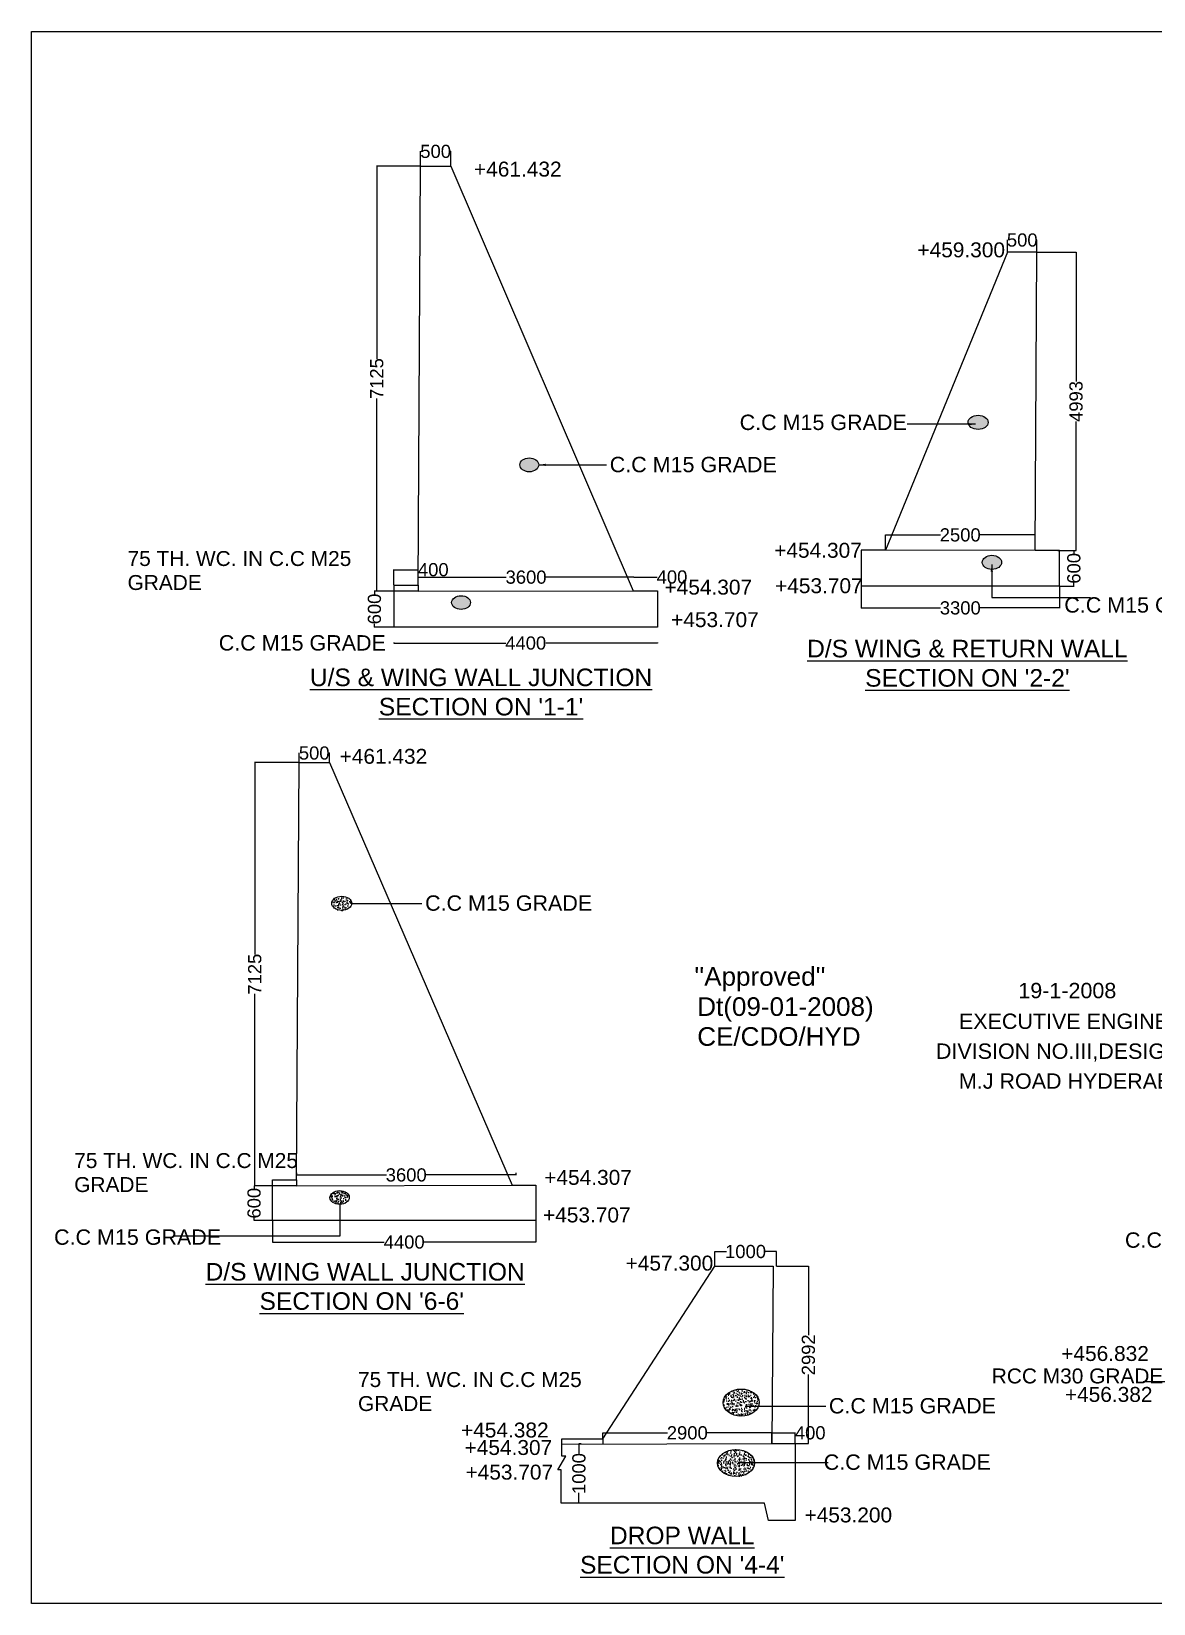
# Model space of a CAD drawing. Header units: metres. Extents: x 288 to 2807, y 188 to 1978.
# Drawn here: x 288 to 1565, y 188 to 1978 of the extents above; entities that cross this region are included whole.
import ezdxf

# ---------------------------------------------------------------- set-up
doc = ezdxf.new("R2010")
doc.units = ezdxf.units.M
doc.header["$MEASUREMENT"] = 0
doc.linetypes.add('HIDDEN2', pattern=[0.1875, 0.125, -0.0625])
doc.layers.add('DRAWING', color=7, linetype='Continuous')
doc.layers.get('0').off()
doc.styles.get("Standard").update_dxf_attribs({"font": 'ARIAL_1.TTF'})
doc.dimstyles.new('dig', dxfattribs={"dimtxt": 15, "dimasz": 0.18, "dimexe": 0.18, "dimexo": 0.0625, "dimgap": 0.09, "dimtad": 0, "dimdec": 4, "dimzin": 0, "dimdsep": 46, "dimtxsty": 'Standard', "dimblk": 'ARCHTICK', "dimcen": 0.09, "dimadec": 0, "dimazin": 0, "dimtfac": 1, "dimtdec": 4, "dimtofl": 0, "dimtmove": 0, "dimatfit": 3, "dimldrblk": 'ARCHTICK', "dimfxl": 0, "dimtolj": 1, "dimtzin": 0, "dimarcsym": 0})
doc.dimstyles.get("Standard").update_dxf_attribs({"dimtxt": 1, "dimasz": 1, "dimexe": 0.18, "dimexo": 0.0625, "dimgap": 0.09, "dimtad": 0, "dimtih": 1, "dimtoh": 1, "dimdec": 0, "dimzin": 0, "dimdsep": 46, "dimtxsty": 'Standard', "dimblk": 'OBLIQUE', "dimcen": 0, "dimse1": 1, "dimse2": 1, "dimadec": 0, "dimazin": 0, "dimtfac": 1, "dimtdec": 0, "dimtofl": 0, "dimtmove": 0, "dimatfit": 3, "dimfxl": 0, "dimtolj": 1, "dimtzin": 0, "dimarcsym": 0})
pattern_1 = [(50, (0, 0), (7.172602, -0.627521), [0.75, -8.25]), (355, (0, 0), (-1.387513, 7.521921), [0.6, -6.6]), (100.4514, (0.598, -0.052), (5.785094, 6.894395), [0.637402, -7.01142]), (46.1842, (0, 2), (10.67241, -1.65519), [1.125, -12.375]), (96.6356, (0.889, 1.862), (9.346627, 9.74118), [0.956103, -10.51713]), (351.1842, (0, 2), (9.34662, 9.741186), [0.9, -9.9]), (21, (1, 1.5), (5.96907, -4.026189), [0.75, -8.25]), (326, (1, 1.5), (2.433153, 7.2515), [0.6, -6.6]), (71.4514, (1.4974, 1.1645), (8.402226, 3.225305), [0.637402, -7.01142]), (37.5, (0, 0), (0.1215986, 3.3289385), [0, -6.52, 0, -6.7, 0, -6.625]), (7.5, (0, 0), (2.6306954, 3.944117), [0, -3.82, 0, -6.37, 0, -2.525]), (327.5, (-2.23, 0), (5.3382244, -0.2255487), [0, -2.5, 0, -7.8, 0, -10.35]), (317.5, (-3.23, 0), (5.831862, 1.00105), [0, -3.25, 0, -5.18, 0, -7.35])]

# ---------------------------------------------------------------- blocks, each defined once
blk = doc.blocks.new('_Oblique')
at = {"color": 0, "linetype": 'ByBlock', "lineweight": -2}
blk.add_line((-0.5, -0.5), (0.5, 0.5), dxfattribs=at)
blk = doc.blocks.new('_ArchTick')
at = {"color": 0, "linetype": 'ByBlock', "const_width": 0.15}
blk.add_lwpolyline([(-0.5, -0.5), (0.5, 0.5)], dxfattribs=at)
blk = doc.blocks.new('*D62')
at = {"layer": 'Defpoints', "color": 0}
for p in [(765.5, 1841.5), (731.1, 1824.6), (765.5, 1824.6)]:
    blk.add_point(p, dxfattribs=at)
at = {"layer": 'DRAWING', "color": 0, "lineweight": -2}
for p, q in [((731.1, 1824.7), (731.1, 1841.7)), ((731.1, 1841.5), (731.7, 1841.5)), ((765.5, 1841.5), (765, 1841.5)), ((765.5, 1824.7), (765.5, 1841.7))]:
    blk.add_line(p, q, dxfattribs=at)
at = {"layer": 'DRAWING', "color": 0, "lineweight": -2, "xscale": 0.18, "yscale": 0.18, "zscale": 0.18, "rotation": 180}
blk.add_blockref('_ArchTick', (731.1, 1841.5), dxfattribs=at)
at = {"layer": 'DRAWING', "color": 0, "lineweight": -2, "xscale": 0.18, "yscale": 0.18, "zscale": 0.18}
blk.add_blockref('_ArchTick', (765.5, 1841.5), dxfattribs=at)
at = {"layer": 'DRAWING', "color": 0, "insert": (748.3, 1841.5), "char_height": 15, "attachment_point": 5}
blk.add_mtext('\\A1;500', dxfattribs=at)
blk = doc.blocks.new('*D63')
at = {"layer": 'Defpoints', "color": 0}
for p in [(731.1, 1824.6), (681.3, 1341.1), (700.9, 1341.1)]:
    blk.add_point(p, dxfattribs=at)
at = {"layer": 'DRAWING', "color": 0, "lineweight": -2}
for p, q in [((731, 1824.6), (681.1, 1824.6)), ((681.3, 1824.6), (681.3, 1605.3)), ((681.3, 1341.1), (681.3, 1560.4)), ((700.9, 1341.1), (681.1, 1341.1))]:
    blk.add_line(p, q, dxfattribs=at)
at = {"layer": 'DRAWING', "color": 0, "lineweight": -2, "xscale": 0.18, "yscale": 0.18, "zscale": 0.18}
for p, rotation in [((681.3, 1824.6), 90), ((681.3, 1341.1), 270)]:
    blk.add_blockref('_ArchTick', p, dxfattribs=dict(at, rotation=rotation))
at = {"layer": 'DRAWING', "color": 0, "insert": (681.3, 1582.9), "char_height": 15, "attachment_point": 5, "rotation": 90}
blk.add_mtext('\\A1;7125', dxfattribs=at)
blk = doc.blocks.new('*D64')
at = {"layer": 'Defpoints', "color": 0}
for p in [(728.5, 1365.3), (700.9, 1347.9), (728.5, 1347.9)]:
    blk.add_point(p, dxfattribs=at)
at = {"layer": 'DRAWING', "color": 0, "lineweight": -2}
for p, q in [((700.9, 1348), (700.9, 1365.5)), ((700.9, 1365.3), (728.5, 1365.3)), ((728.5, 1348), (728.5, 1365.5)), ((728.5, 1365.3), (728.6, 1365.3))]:
    blk.add_line(p, q, dxfattribs=at)
at = {"layer": 'DRAWING', "color": 0, "lineweight": -2, "xscale": 0.18, "yscale": 0.18, "zscale": 0.18, "rotation": 180}
blk.add_blockref('_ArchTick', (700.9, 1365.3), dxfattribs=at)
at = {"layer": 'DRAWING', "color": 0, "lineweight": -2, "xscale": 0.18, "yscale": 0.18, "zscale": 0.18}
blk.add_blockref('_ArchTick', (728.5, 1365.3), dxfattribs=at)
at = {"layer": 'DRAWING', "color": 0, "insert": (745.6, 1365.3), "char_height": 15, "attachment_point": 5}
blk.add_mtext('\\A1;400', dxfattribs=at)
blk = doc.blocks.new('*D65')
at = {"layer": 'Defpoints', "color": 0}
for p in [(728.5, 1356.7), (973.9, 1356.8), (973.9, 1356.7)]:
    blk.add_point(p, dxfattribs=at)
at = {"layer": 'DRAWING', "color": 0, "lineweight": -2}
for p, q in [((728.5, 1356.8), (728.5, 1357)), ((728.5, 1356.8), (828.7, 1356.8)), ((973.9, 1356.8), (873.6, 1356.8)), ((973.9, 1356.8), (973.9, 1357))]:
    blk.add_line(p, q, dxfattribs=at)
at = {"layer": 'DRAWING', "color": 0, "lineweight": -2, "xscale": 0.18, "yscale": 0.18, "zscale": 0.18, "rotation": 180}
blk.add_blockref('_ArchTick', (728.5, 1356.8), dxfattribs=at)
at = {"layer": 'DRAWING', "color": 0, "lineweight": -2, "xscale": 0.18, "yscale": 0.18, "zscale": 0.18}
blk.add_blockref('_ArchTick', (973.9, 1356.8), dxfattribs=at)
at = {"layer": 'DRAWING', "color": 0, "insert": (851.2, 1356.8), "char_height": 15, "attachment_point": 5}
blk.add_mtext('\\A1;3600', dxfattribs=at)
blk = doc.blocks.new('*D66')
at = {"layer": 'Defpoints', "color": 0}
for p in [(973.9, 1356.9), (1000.2, 1357), (1000.2, 1356.9)]:
    blk.add_point(p, dxfattribs=at)
at = {"layer": 'DRAWING', "color": 0, "lineweight": -2}
for p, q in [((973.9, 1357), (973.9, 1357.2)), ((973.9, 1357), (1000.2, 1357)), ((1000.2, 1357), (1000.2, 1357.2)), ((1000.2, 1357), (1000.3, 1357))]:
    blk.add_line(p, q, dxfattribs=at)
at = {"layer": 'DRAWING', "color": 0, "lineweight": -2, "xscale": 0.18, "yscale": 0.18, "zscale": 0.18, "rotation": 180}
blk.add_blockref('_ArchTick', (973.9, 1357), dxfattribs=at)
at = {"layer": 'DRAWING', "color": 0, "lineweight": -2, "xscale": 0.18, "yscale": 0.18, "zscale": 0.18}
blk.add_blockref('_ArchTick', (1000.2, 1357), dxfattribs=at)
at = {"layer": 'DRAWING', "color": 0, "insert": (1017.3, 1357), "char_height": 15, "attachment_point": 5}
blk.add_mtext('\\A1;400', dxfattribs=at)
blk = doc.blocks.new('*D67')
at = {"layer": 'Defpoints', "color": 0}
for p in [(700.9, 1282.7), (1000.7, 1282.7), (1000.7, 1281.8)]:
    blk.add_point(p, dxfattribs=at)
at = {"layer": 'DRAWING', "color": 0, "lineweight": -2}
for p, q in [((700.9, 1282.6), (700.9, 1281.7)), ((700.9, 1281.8), (828, 1281.8)), ((1000.7, 1281.8), (873.6, 1281.8)), ((1000.7, 1282.6), (1000.7, 1281.7))]:
    blk.add_line(p, q, dxfattribs=at)
at = {"layer": 'DRAWING', "color": 0, "lineweight": -2, "xscale": 0.18, "yscale": 0.18, "zscale": 0.18, "rotation": 180}
blk.add_blockref('_ArchTick', (700.9, 1281.8), dxfattribs=at)
at = {"layer": 'DRAWING', "color": 0, "lineweight": -2, "xscale": 0.18, "yscale": 0.18, "zscale": 0.18}
blk.add_blockref('_ArchTick', (1000.7, 1281.8), dxfattribs=at)
at = {"layer": 'DRAWING', "color": 0, "insert": (850.8, 1281.8), "char_height": 15, "attachment_point": 5}
blk.add_mtext('\\A1;4400', dxfattribs=at)
blk = doc.blocks.new('*D68')
at = {"layer": 'Defpoints', "color": 0}
for p in [(678.7, 1341.1), (700.9, 1341.1), (700.9, 1300.1)]:
    blk.add_point(p, dxfattribs=at)
at = {"layer": 'DRAWING', "color": 0, "lineweight": -2}
for p, q in [((700.8, 1341.1), (678.5, 1341.1)), ((678.7, 1341.1), (678.7, 1337.3)), ((700.9, 1300.1), (678.5, 1300.1)), ((678.7, 1300.1), (678.7, 1303.9))]:
    blk.add_line(p, q, dxfattribs=at)
at = {"layer": 'DRAWING', "color": 0, "lineweight": -2, "xscale": 0.18, "yscale": 0.18, "zscale": 0.18}
for p, rotation in [((678.7, 1341.1), 90), ((678.7, 1300.1), 270)]:
    blk.add_blockref('_ArchTick', p, dxfattribs=dict(at, rotation=rotation))
at = {"layer": 'DRAWING', "color": 0, "insert": (678.7, 1320.6), "char_height": 15, "attachment_point": 5, "rotation": 90}
blk.add_mtext('\\A1;600', dxfattribs=at)
blk = doc.blocks.new('*D69')
at = {"layer": 'Defpoints', "color": 0}
for p in [(1430.5, 1404.9), (1260.2, 1387.7), (1430.5, 1387.1)]:
    blk.add_point(p, dxfattribs=at)
at = {"layer": 'DRAWING', "color": 0, "lineweight": -2}
for p, q in [((1260.2, 1387.8), (1260.2, 1405)), ((1260.2, 1404.9), (1322.7, 1404.9)), ((1430.5, 1404.9), (1367.9, 1404.9)), ((1430.5, 1387.1), (1430.5, 1405))]:
    blk.add_line(p, q, dxfattribs=at)
at = {"layer": 'DRAWING', "color": 0, "lineweight": -2, "xscale": 0.18, "yscale": 0.18, "zscale": 0.18, "rotation": 180}
blk.add_blockref('_ArchTick', (1260.2, 1404.9), dxfattribs=at)
at = {"layer": 'DRAWING', "color": 0, "lineweight": -2, "xscale": 0.18, "yscale": 0.18, "zscale": 0.18}
blk.add_blockref('_ArchTick', (1430.5, 1404.9), dxfattribs=at)
at = {"layer": 'DRAWING', "color": 0, "insert": (1345.3, 1404.9), "char_height": 15, "attachment_point": 5}
blk.add_mtext('\\A1;2500', dxfattribs=at)
blk = doc.blocks.new('*D70')
at = {"layer": 'Defpoints', "color": 0}
for p in [(1458.2, 1387.1), (1458.2, 1346.8), (1474.7, 1346.8)]:
    blk.add_point(p, dxfattribs=at)
at = {"layer": 'DRAWING', "color": 0, "lineweight": -2}
for p, q in [((1458.3, 1387.1), (1474.9, 1387.1)), ((1474.7, 1387.1), (1474.7, 1383.6)), ((1458.3, 1346.8), (1474.9, 1346.8)), ((1474.7, 1346.8), (1474.7, 1350.3))]:
    blk.add_line(p, q, dxfattribs=at)
at = {"layer": 'DRAWING', "color": 0, "lineweight": -2, "xscale": 0.18, "yscale": 0.18, "zscale": 0.18}
for p, rotation in [((1474.7, 1387.1), 90), ((1474.7, 1346.8), 270)]:
    blk.add_blockref('_ArchTick', p, dxfattribs=dict(at, rotation=rotation))
at = {"layer": 'DRAWING', "color": 0, "insert": (1474.7, 1366.9), "char_height": 15, "attachment_point": 5, "rotation": 90}
blk.add_mtext('\\A1;600', dxfattribs=at)
blk = doc.blocks.new('*D71')
at = {"layer": 'Defpoints', "color": 0}
for p in [(1232.6, 1346.8), (1458.3, 1346.8), (1458.3, 1321.8)]:
    blk.add_point(p, dxfattribs=at)
at = {"layer": 'DRAWING', "color": 0, "lineweight": -2}
for p, q in [((1232.6, 1346.7), (1232.6, 1321.6)), ((1458.3, 1346.7), (1458.3, 1321.6)), ((1232.6, 1321.8), (1323, 1321.8)), ((1458.3, 1321.8), (1367.9, 1321.8))]:
    blk.add_line(p, q, dxfattribs=at)
at = {"layer": 'DRAWING', "color": 0, "lineweight": -2, "xscale": 0.18, "yscale": 0.18, "zscale": 0.18, "rotation": 180}
blk.add_blockref('_ArchTick', (1232.6, 1321.8), dxfattribs=at)
at = {"layer": 'DRAWING', "color": 0, "lineweight": -2, "xscale": 0.18, "yscale": 0.18, "zscale": 0.18}
blk.add_blockref('_ArchTick', (1458.3, 1321.8), dxfattribs=at)
at = {"layer": 'DRAWING', "color": 0, "insert": (1345.4, 1321.8), "char_height": 15, "attachment_point": 5}
blk.add_mtext('\\A1;3300', dxfattribs=at)
blk = doc.blocks.new('*D72')
at = {"layer": 'Defpoints', "color": 0}
for p in [(1432.6, 1726.7), (1477.2, 1726.7), (1456.3, 1387.1)]:
    blk.add_point(p, dxfattribs=at)
at = {"layer": 'DRAWING', "color": 0, "lineweight": -2}
for p, q in [((1432.7, 1726.7), (1477.4, 1726.7)), ((1477.2, 1726.7), (1477.2, 1579.7)), ((1477.2, 1387.1), (1477.2, 1534.1)), ((1456.4, 1387.1), (1477.4, 1387.1))]:
    blk.add_line(p, q, dxfattribs=at)
at = {"layer": 'DRAWING', "color": 0, "lineweight": -2, "xscale": 0.18, "yscale": 0.18, "zscale": 0.18}
for p, rotation in [((1477.2, 1726.7), 90), ((1477.2, 1387.1), 270)]:
    blk.add_blockref('_ArchTick', p, dxfattribs=dict(at, rotation=rotation))
at = {"layer": 'DRAWING', "color": 0, "insert": (1477.2, 1556.9), "char_height": 15, "attachment_point": 5, "rotation": 90}
blk.add_mtext('\\A1;4993', dxfattribs=at)
blk = doc.blocks.new('*D73')
at = {"layer": 'Defpoints', "color": 0}
for p in [(1432.6, 1740.6), (1399.2, 1726.7), (1432.6, 1726.5)]:
    blk.add_point(p, dxfattribs=at)
at = {"layer": 'DRAWING', "color": 0, "lineweight": -2}
for p, q in [((1399.2, 1740.6), (1399.1, 1740.6)), ((1399.2, 1726.8), (1399.2, 1740.8)), ((1432.6, 1726.6), (1432.6, 1740.8)), ((1432.6, 1740.6), (1432.8, 1740.6))]:
    blk.add_line(p, q, dxfattribs=at)
at = {"layer": 'DRAWING', "color": 0, "lineweight": -2, "xscale": 0.18, "yscale": 0.18, "zscale": 0.18}
blk.add_blockref('_ArchTick', (1399.2, 1740.6), dxfattribs=at)
at = {"layer": 'DRAWING', "color": 0, "lineweight": -2, "xscale": 0.18, "yscale": 0.18, "zscale": 0.18, "rotation": 180}
blk.add_blockref('_ArchTick', (1432.6, 1740.6), dxfattribs=at)
at = {"layer": 'DRAWING', "color": 0, "insert": (1415.9, 1740.6), "char_height": 15, "attachment_point": 5}
blk.add_mtext('\\A1;500', dxfattribs=at)
blk = doc.blocks.new('*D79')
at = {"layer": 'Defpoints', "color": 0}
for p in [(592.8, 1145.8), (627.4, 1156.6), (627.4, 1145.8)]:
    blk.add_point(p, dxfattribs=at)
at = {"layer": 'DRAWING', "color": 0, "lineweight": -2}
for p, q in [((592.8, 1145.8), (592.8, 1156.8)), ((592.8, 1156.6), (593.4, 1156.6)), ((627.4, 1156.6), (626.7, 1156.6)), ((627.4, 1145.8), (627.4, 1156.8))]:
    blk.add_line(p, q, dxfattribs=at)
at = {"layer": 'DRAWING', "color": 0, "lineweight": -2, "xscale": 0.18, "yscale": 0.18, "zscale": 0.18, "rotation": 180}
blk.add_blockref('_ArchTick', (592.8, 1156.6), dxfattribs=at)
at = {"layer": 'DRAWING', "color": 0, "lineweight": -2, "xscale": 0.18, "yscale": 0.18, "zscale": 0.18}
blk.add_blockref('_ArchTick', (627.4, 1156.6), dxfattribs=at)
at = {"layer": 'DRAWING', "color": 0, "insert": (610.1, 1156.6), "char_height": 15, "attachment_point": 5}
blk.add_mtext('\\A1;500', dxfattribs=at)
blk = doc.blocks.new('*D80')
at = {"layer": 'Defpoints', "color": 0}
for p in [(592.8, 1145.8), (542.5, 663.9), (590, 663.9)]:
    blk.add_point(p, dxfattribs=at)
at = {"layer": 'DRAWING', "color": 0, "lineweight": -2}
for p, q in [((592.7, 1145.8), (542.3, 1145.8)), ((542.5, 1145.8), (542.5, 927.4)), ((542.5, 663.9), (542.5, 882.4)), ((589.9, 663.9), (542.3, 663.9))]:
    blk.add_line(p, q, dxfattribs=at)
at = {"layer": 'DRAWING', "color": 0, "lineweight": -2, "xscale": 0.18, "yscale": 0.18, "zscale": 0.18}
for p, rotation in [((542.5, 1145.8), 90), ((542.5, 663.9), 270)]:
    blk.add_blockref('_ArchTick', p, dxfattribs=dict(at, rotation=rotation))
at = {"layer": 'DRAWING', "color": 0, "insert": (542.5, 904.9), "char_height": 15, "attachment_point": 5, "rotation": 90}
blk.add_mtext('\\A1;7125', dxfattribs=at)
blk = doc.blocks.new('*D81')
at = {"layer": 'Defpoints', "color": 0}
for p in [(541.7, 663.9), (562.7, 663.9), (562.7, 624.5)]:
    blk.add_point(p, dxfattribs=at)
at = {"layer": 'DRAWING', "color": 0, "lineweight": -2}
for p, q in [((562.6, 663.9), (541.6, 663.9)), ((541.7, 663.9), (541.7, 660.9)), ((541.7, 624.5), (541.7, 627.5)), ((562.6, 624.5), (541.6, 624.5))]:
    blk.add_line(p, q, dxfattribs=at)
at = {"layer": 'DRAWING', "color": 0, "lineweight": -2, "xscale": 0.18, "yscale": 0.18, "zscale": 0.18}
for p, rotation in [((541.7, 663.9), 90), ((541.7, 624.5), 270)]:
    blk.add_blockref('_ArchTick', p, dxfattribs=dict(at, rotation=rotation))
at = {"layer": 'DRAWING', "color": 0, "insert": (541.7, 644.2), "char_height": 15, "attachment_point": 5, "rotation": 90}
blk.add_mtext('\\A1;600', dxfattribs=at)
blk = doc.blocks.new('*D82')
at = {"layer": 'Defpoints', "color": 0}
for p in [(590, 678.9), (839.6, 678.9), (839.6, 676.3)]:
    blk.add_point(p, dxfattribs=at)
at = {"layer": 'DRAWING', "color": 0, "lineweight": -2}
for p, q in [((590, 678.9), (590, 676.1)), ((590, 676.3), (692.4, 676.3)), ((839.6, 676.3), (737.3, 676.3)), ((839.6, 678.9), (839.6, 676.1))]:
    blk.add_line(p, q, dxfattribs=at)
at = {"layer": 'DRAWING', "color": 0, "lineweight": -2, "xscale": 0.18, "yscale": 0.18, "zscale": 0.18, "rotation": 180}
blk.add_blockref('_ArchTick', (590, 676.3), dxfattribs=at)
at = {"layer": 'DRAWING', "color": 0, "lineweight": -2, "xscale": 0.18, "yscale": 0.18, "zscale": 0.18}
blk.add_blockref('_ArchTick', (839.6, 676.3), dxfattribs=at)
at = {"layer": 'DRAWING', "color": 0, "insert": (714.8, 676.3), "char_height": 15, "attachment_point": 5}
blk.add_mtext('\\A1;3600', dxfattribs=at)
blk = doc.blocks.new('*D83')
at = {"layer": 'Defpoints', "color": 0}
for p in [(562.7, 624.5), (862.4, 624.6), (862.4, 599.9)]:
    blk.add_point(p, dxfattribs=at)
at = {"layer": 'DRAWING', "color": 0, "lineweight": -2}
for p, q in [((562.7, 624.4), (562.7, 599.7)), ((862.4, 624.6), (862.4, 599.7)), ((562.7, 599.9), (689.8, 599.9)), ((862.4, 599.9), (735.3, 599.9))]:
    blk.add_line(p, q, dxfattribs=at)
at = {"layer": 'DRAWING', "color": 0, "lineweight": -2, "xscale": 0.18, "yscale": 0.18, "zscale": 0.18, "rotation": 180}
blk.add_blockref('_ArchTick', (562.7, 599.9), dxfattribs=at)
at = {"layer": 'DRAWING', "color": 0, "lineweight": -2, "xscale": 0.18, "yscale": 0.18, "zscale": 0.18}
blk.add_blockref('_ArchTick', (862.4, 599.9), dxfattribs=at)
at = {"layer": 'DRAWING', "color": 0, "insert": (712.5, 599.9), "char_height": 15, "attachment_point": 5}
blk.add_mtext('\\A1;4400', dxfattribs=at)
blk = doc.blocks.new('*D84')
at = {"layer": 'Defpoints', "color": 0}
for p in [(1136.1, 589.1), (1065.9, 572.6), (1136.1, 572.6)]:
    blk.add_point(p, dxfattribs=at)
at = {"layer": 'DRAWING', "color": 0, "lineweight": -2}
for p, q in [((1065.9, 572.6), (1065.9, 589.3)), ((1065.9, 589.1), (1079.2, 589.1)), ((1136.1, 589.1), (1122.8, 589.1)), ((1136.1, 572.6), (1136.1, 589.3))]:
    blk.add_line(p, q, dxfattribs=at)
at = {"layer": 'DRAWING', "color": 0, "lineweight": -2, "xscale": 0.18, "yscale": 0.18, "zscale": 0.18, "rotation": 180}
blk.add_blockref('_ArchTick', (1065.9, 589.1), dxfattribs=at)
at = {"layer": 'DRAWING', "color": 0, "lineweight": -2, "xscale": 0.18, "yscale": 0.18, "zscale": 0.18}
blk.add_blockref('_ArchTick', (1136.1, 589.1), dxfattribs=at)
at = {"layer": 'DRAWING', "color": 0, "insert": (1101, 589.1), "char_height": 15, "attachment_point": 5}
blk.add_mtext('\\A1;1000', dxfattribs=at)
blk = doc.blocks.new('*D85')
at = {"layer": 'Defpoints', "color": 0}
for p in [(1136.1, 572.6), (1157.5, 370.6), (1172.6, 370.6)]:
    blk.add_point(p, dxfattribs=at)
at = {"layer": 'DRAWING', "color": 0, "lineweight": -2}
for p, q in [((1136.2, 572.6), (1172.8, 572.6)), ((1172.6, 572.6), (1172.6, 494.1)), ((1172.6, 370.6), (1172.6, 449.1)), ((1157.6, 370.6), (1172.8, 370.6))]:
    blk.add_line(p, q, dxfattribs=at)
at = {"layer": 'DRAWING', "color": 0, "lineweight": -2, "xscale": 0.18, "yscale": 0.18, "zscale": 0.18}
for p, rotation in [((1172.6, 572.6), 90), ((1172.6, 370.6), 270)]:
    blk.add_blockref('_ArchTick', p, dxfattribs=dict(at, rotation=rotation))
at = {"layer": 'DRAWING', "color": 0, "insert": (1172.6, 471.6), "char_height": 15, "attachment_point": 5, "rotation": 90}
blk.add_mtext('\\A1;2992', dxfattribs=at)
blk = doc.blocks.new('*D86')
at = {"layer": 'Defpoints', "color": 0}
for p in [(1157.5, 382.7), (1130.8, 370.6), (1157.5, 370.6)]:
    blk.add_point(p, dxfattribs=at)
at = {"layer": 'DRAWING', "color": 0, "lineweight": -2}
for p, q in [((1130.8, 370.7), (1130.8, 382.9)), ((1130.8, 382.7), (1157.5, 382.7)), ((1157.5, 370.7), (1157.5, 382.9)), ((1157.5, 382.7), (1157.7, 382.7))]:
    blk.add_line(p, q, dxfattribs=at)
at = {"layer": 'DRAWING', "color": 0, "lineweight": -2, "xscale": 0.18, "yscale": 0.18, "zscale": 0.18, "rotation": 180}
blk.add_blockref('_ArchTick', (1130.8, 382.7), dxfattribs=at)
at = {"layer": 'DRAWING', "color": 0, "lineweight": -2, "xscale": 0.18, "yscale": 0.18, "zscale": 0.18}
blk.add_blockref('_ArchTick', (1157.5, 382.7), dxfattribs=at)
at = {"layer": 'DRAWING', "color": 0, "insert": (1174.6, 382.7), "char_height": 15, "attachment_point": 5}
blk.add_mtext('\\A1;400', dxfattribs=at)
blk = doc.blocks.new('*D87')
at = {"layer": 'Defpoints', "color": 0}
for p in [(938.7, 376), (1130.7, 382.7), (1130.7, 382.6)]:
    blk.add_point(p, dxfattribs=at)
at = {"layer": 'DRAWING', "color": 0, "lineweight": -2}
for p, q in [((938.7, 376.1), (938.7, 382.9)), ((938.7, 382.7), (1012.1, 382.7)), ((1130.7, 382.7), (1057.3, 382.7)), ((1130.7, 382.7), (1130.7, 382.9))]:
    blk.add_line(p, q, dxfattribs=at)
at = {"layer": 'DRAWING', "color": 0, "lineweight": -2, "xscale": 0.18, "yscale": 0.18, "zscale": 0.18, "rotation": 180}
blk.add_blockref('_ArchTick', (938.7, 382.7), dxfattribs=at)
at = {"layer": 'DRAWING', "color": 0, "lineweight": -2, "xscale": 0.18, "yscale": 0.18, "zscale": 0.18}
blk.add_blockref('_ArchTick', (1130.7, 382.7), dxfattribs=at)
at = {"layer": 'DRAWING', "color": 0, "insert": (1034.7, 382.7), "char_height": 15, "attachment_point": 5}
blk.add_mtext('\\A1;2900', dxfattribs=at)
blk = doc.blocks.new('*D88')
at = {"layer": 'Defpoints', "color": 0}
for p in [(913.8, 370.1), (911.4, 302.7), (911.4, 302.7)]:
    blk.add_point(p, dxfattribs=at)
at = {"layer": 'DRAWING', "color": 0, "lineweight": -2}
for p, q in [((913.8, 370.1), (911.2, 370.1)), ((911.4, 370.1), (911.4, 358.2)), ((911.4, 302.7), (911.4, 314.6)), ((911.3, 302.7), (911.2, 302.7))]:
    blk.add_line(p, q, dxfattribs=at)
at = {"layer": 'DRAWING', "color": 0, "lineweight": -2, "xscale": 0.18, "yscale": 0.18, "zscale": 0.18}
for p, rotation in [((911.4, 370.1), 90), ((911.4, 302.7), 270)]:
    blk.add_blockref('_ArchTick', p, dxfattribs=dict(at, rotation=rotation))
at = {"layer": 'DRAWING', "color": 0, "insert": (911.4, 336.4), "char_height": 15, "attachment_point": 5, "rotation": 90}
blk.add_mtext('\\A1;1000', dxfattribs=at)

msp = doc.modelspace()

# ---------------------------------------------------------------- hatches: boundary and pattern name
at = {"layer": 'DRAWING'}
h = msp.add_hatch(dxfattribs=at)
h.set_pattern_fill('AR-CONC', color=256, style=0)
h.set_pattern_definition(pattern_1)
edge = h.paths.add_edge_path()
edge.add_ellipse((777.22686, 1327.9428), major_axis=(-10.76502, 0), ratio=0.71941934, start_angle=0, end_angle=360)
edge = h.paths.add_edge_path()
edge.add_ellipse((854.87226, 1484.72188), major_axis=(-10.68782, 0), ratio=0.7418258265, start_angle=0, end_angle=360)
edge = h.paths.add_edge_path()
edge.add_ellipse((1365.65565, 1533.10686), major_axis=(-11.4761, 0), ratio=0.7017234361, start_angle=0, end_angle=360)
edge = h.paths.add_edge_path()
edge.add_ellipse((1381.3909, 1373.71421), major_axis=(-10.99248, 0), ratio=0.7297483064, start_angle=0, end_angle=360)
h = msp.add_hatch(dxfattribs=at)
h.set_pattern_fill('AR-CONC', color=256, style=0)
h.set_pattern_definition(pattern_1)
edge = h.paths.add_edge_path()
edge.add_ellipse((641.39711, 985.57151), major_axis=(-11.38539, 0), ratio=0.7060424707, start_angle=0, end_angle=360)
h = msp.add_hatch(dxfattribs=at)
h.set_pattern_fill('AR-CONC', color=256, style=0)
h.set_pattern_definition(pattern_1)
edge = h.paths.add_edge_path()
edge.add_ellipse((639.05321, 650.69869), major_axis=(-10.99244, -0.1699), ratio=0.7090071994, start_angle=0, end_angle=360)
h = msp.add_hatch(dxfattribs=at)
h.set_pattern_fill('AR-CONC', color=256, style=0)
h.set_pattern_definition(pattern_1)
edge = h.paths.add_edge_path()
edge.add_ellipse((1096.01713, 417.24833), major_axis=(-20.58982, 0), ratio=0.7474288938, start_angle=0, end_angle=360)
edge = h.paths.add_edge_path()
edge.add_ellipse((1090.1817, 348.45411), major_axis=(-21.0762, 0), ratio=0.7301802717, start_angle=0, end_angle=360)

# ---------------------------------------------------------------- linework, layer by layer
msp.add_lwpolyline([(288.29449, 1978.11534), (2806.46003, 1978.11534), (2806.46003, 188.415), (288.29449, 188.415)], close=True, dxfattribs=at)
for points in [[(731.10411, 1824.6372), (765.54491, 1824.6372), (973.13189, 1341.15428), (1000.68558, 1341.15428), (1000.68558, 1300.0613), (700.93957, 1300.0613), (700.93957, 1347.90879), (728.46756, 1347.90879), (731.10411, 1824.6372)], [(1430.49297, 1387.07708), (1432.6273, 1726.72485), (1399.24592, 1726.72485), (1260.18501, 1387.74636)], [(1260.18501, 1387.74636), (1232.57433, 1387.74636), (1232.57433, 1346.81107), (1458.23201, 1346.81107), (1458.23201, 1387.07708), (1430.49297, 1387.07708), (1260.18501, 1387.74636)], [(728.46756, 1347.90879), (728.46756, 1341.08808), (973.13189, 1341.15428)], [(728.46756, 1341.08808), (700.93957, 1341.08808)], [(592.80121, 1145.78265), (627.36585, 1145.78265), (835.25837, 664.59774), (862.37082, 664.59774), (862.37082, 624.63936), (562.69506, 624.48141), (562.69506, 670.63319), (589.98213, 670.63319), (592.80121, 1145.78265)], [(589.98213, 670.63319), (589.98213, 663.90919), (562.69506, 663.90919)], [(589.98213, 663.90919), (835.25837, 664.59774)], [(891.18192, 302.51912), (891.18192, 340.52891), (887.22967, 340.52891), (896.36927, 356.20178), (891.92298, 356.20178), (891.92298, 375.99323), (938.71737, 375.99323), (1065.8554, 572.55478), (1132.48119, 572.55478), (1130.78848, 370.63338), (1157.50771, 370.63338), (1157.50771, 282.83383), (1127.27283, 282.83383), (1122.72393, 302.74405), (891.18192, 302.74405)], [(938.71737, 375.99323), (938.73267, 370.13213)], [(891.92298, 370.00996), (1130.78848, 370.63338)]]:
    msp.add_lwpolyline(points, dxfattribs=at)
for centre, major_axis, ratio in [((1365.65565, 1533.10686), (-11.4761, 0), 0.7017234361), ((854.87226, 1484.72188), (-10.68782, 0), 0.7418258265), ((1381.3909, 1373.71421), (-10.99248, 0), 0.7297483064), ((777.22686, 1327.9428), (-10.76502, 0), 0.71941934), ((641.39711, 985.57151), (-11.38539, 0), 0.7060424707), ((639.05321, 650.69869), (-10.99244, -0.1699), 0.7090071994), ((1096.01713, 417.24833), (-20.58982, 0), 0.7474288938), ((1090.1817, 348.45411), (-21.0762, 0), 0.7301802717)]:
    msp.add_ellipse(centre, major_axis=major_axis, ratio=ratio, dxfattribs=at)

# ---------------------------------------------------------------- texts
for s, height, p in [('+461.432', 17, (791.94658, 1812.89831)), ('+459.300', 17, (1296.5987, 1720.99269)), ('C.C M15 GRADE', 17.5, (1094.30987, 1524.37898)), ('C.C M15 GRADE', 17.5, (946.42505, 1476.33375)), ('+454.307', 17, (1133.6174, 1378.95871)), ('75 TH. WC. IN C.C M25', 17, (397.67104, 1369.58467)), ('GRADE', 17, (397.67104, 1342.27566)), ('+454.307', 17, (1008.74914, 1337.00067)), ('+453.707', 17, (1134.58244, 1338.64115)), ('C.C M15 GRADE', 17.5, (1463.76571, 1316.49241)), ('+453.707', 17, (1016.28198, 1300.0111)), ('C.C M15 GRADE', 17.5, (501.46798, 1273.33459)), ('+461.432', 17, (639.0092, 1144.42045)), ('C.C M15 GRADE', 17.5, (736.28501, 977.10148)), ('19-1-2008', 17.5, (1411.47266, 877.52353)), ('EXECUTIVE ENGINEERI & CAD', 17.5, (1343.84479, 842.56617)), ('DIVISION NO.III,DESIGNSCICLE', 17.5, (1317.68425, 808.51359)), ('M.J ROAD HYDERABAD.', 17.5, (1343.84479, 774.46101)), ('75 TH. WC. IN C.C M25', 17, (336.95907, 684.22435)), ('+454.307', 17, (871.93001, 665.07397)), ('GRADE', 17, (336.95907, 656.91535)), ('+453.707', 17, (870.50289, 622.32108)), ('C.C M15 GRADE', 17.5, (314.02788, 596.82599)), ('C.C M15 GRADE', 17.5, (1532.81285, 593.4748)), ('+457.300', 17, (964.5184, 567.48907)), ('+456.832', 17, (1460.30885, 464.57461)), ('75 TH. WC. IN C.C M25', 17, (659.93448, 434.91307)), ('RCC M30 GRADE', 17, (1381.23017, 439.00849)), ('+456.382', 17, (1464.42296, 418.00757)), ('GRADE', 17, (659.93448, 407.60406)), ('C.C M15 GRADE', 17.5, (1195.87724, 404.84679)), ('+454.382', 17, (777.17203, 377.46177)), ('+454.307', 17, (781.25724, 357.57121)), ('C.C M15 GRADE', 17.5, (1189.97424, 340.67324)), ('+453.707', 17, (782.27885, 329.5203)), ('+453.200', 17, (1168.10443, 280.78446))]:
    msp.add_text(s, height=height, dxfattribs=at).set_placement(p)
at = {"layer": 'DRAWING', "linetype": 'HIDDEN2'}
for s, height, p in [("''Approved''", 21.1979131, (1042.66943, 891.75066)), ('Dt(09-01-2008)', 21.1979131, (1046.04001, 857.39742)), ('CE/CDO/HYD', 21.197913, (1046.04001, 823.34484))]:
    msp.add_text(s, height=height, dxfattribs=at).set_placement(p)
at = {"layer": 'DRAWING', "char_height": 20, "attachment_point": 5}
for s, insert in [("{\\L\\C0;D/S WING & RETURN WALL\\PSECTION ON '2-2'}", (1353.45516, 1258.74411)), ("{\\L\\C0;U/S & WING WALL JUNCTION\\PSECTION ON '1-1'}", (799.95747, 1225.99869)), ("{\\L\\C0; D/S WING WALL JUNCTION\\PSECTION ON '6-6'}", (664.21115, 549.31749)), ("{\\L\\C0;DROP WALL\\PSECTION ON '4-4'}", (1028.96168, 249.13803))]:
    msp.add_mtext(s, dxfattribs=dict(at, insert=insert))

# ---------------------------------------------------------------- dimensions: what is measured, and where the dimension line sits
at = {"layer": 'DRAWING'}
for base, p1, p2, text, picture, middle in [((765.54491, 1841.50822), (731.10411, 1824.6372), (765.54491, 1824.6372), '500', '*D62', (748.32451, 1841.50822)), ((1432.62598, 1740.60424), (1399.24592, 1726.72485), (1432.62598, 1726.51509), '500', '*D73', (1415.93595, 1740.60424)), ((1430.49297, 1404.86418), (1260.18501, 1387.74636), (1430.49297, 1387.07708), '2500', '*D69', (1345.33899, 1404.86418)), ((728.46756, 1365.30979), (700.93957, 1347.90879), (728.46756, 1347.90879), '400', '*D64', (745.58442, 1365.30979)), ((973.85661, 1356.81499), (728.46756, 1356.73054), (973.85661, 1356.73054), '3600', '*D65', (851.16208, 1356.81499)), ((1000.16001, 1357.00624), (973.94661, 1356.90499), (1000.16001, 1356.90499), '400', '*D66', (1017.27687, 1357.00624)), ((1458.29451, 1321.77913), (1232.57433, 1346.81107), (1458.29451, 1346.81107), '3300', '*D71', (1345.43442, 1321.77913)), ((1000.68558, 1281.83384), (700.93957, 1282.65903), (1000.68558, 1282.65903), '4400', '*D67', (850.81257, 1281.83384)), ((627.36585, 1156.59334), (592.80121, 1145.78265), (627.36585, 1145.78265), '500', '*D79', (610.08353, 1156.59334)), ((839.61545, 676.31494), (590.03126, 678.91333), (839.61545, 678.91333), '3600', '*D82', (714.82336, 676.31494)), ((862.37082, 599.86948), (562.69506, 624.48141), (862.37082, 624.63936), '4400', '*D83', (712.53294, 599.86948)), ((1136.14995, 589.08985), (1065.8554, 572.55478), (1136.14995, 572.55478), '1000', '*D84', (1101.00268, 589.08985)), ((1130.69848, 382.69821), (938.71737, 375.99323), (1130.69848, 382.60821), '2900', '*D87', (1034.70793, 382.69821)), ((1157.50771, 382.69821), (1130.78848, 370.63338), (1157.50771, 370.63338), '400', '*D86', (1174.62457, 382.69821))]:
    dim = msp.add_linear_dim(base=base, p1=p1, p2=p2, text=text, dimstyle='dig', dxfattribs=at)
    dim.commit()
    dim.dimension.update_dxf_attribs({"geometry": picture, "text_midpoint": middle})
for base, p1, p2, text, picture, middle in [((681.28839, 1341.08808), (731.10411, 1824.6372), (700.93957, 1341.08808), '7125', '*D63', (681.28839, 1582.86264)), ((1477.20012, 1726.72485), (1456.32894, 1387.07708), (1432.6273, 1726.72485), '4993', '*D72', (1477.20012, 1556.90097)), ((1474.7229, 1346.81107), (1458.23201, 1387.07708), (1458.23201, 1346.81107), '600', '*D70', (1474.7229, 1366.94407)), ((678.70587, 1341.08808), (700.93957, 1300.0613), (700.87707, 1341.08808), '600', '*D68', (678.70587, 1320.57469)), ((542.52968, 663.90919), (592.80121, 1145.84515), (589.98213, 663.90919), '7125', '*D80', (542.52968, 904.87717)), ((541.73106, 663.90919), (562.69506, 624.48141), (562.69506, 663.90919), '600', '*D81', (541.73106, 644.1953)), ((1172.57078, 370.63338), (1136.14995, 572.55478), (1157.50771, 370.63338), '2992', '*D85', (1172.57078, 471.59408)), ((911.37643, 302.74405), (913.82411, 370.06712), (911.37643, 302.74405), '1000', '*D88', (911.37643, 336.40559))]:
    dim = msp.add_linear_dim(base=base, p1=p1, p2=p2, angle=90, text=text, dimstyle='dig', dxfattribs=at)
    dim.commit()
    dim.dimension.update_dxf_attribs({"geometry": picture, "text_midpoint": middle})

# ---------------------------------------------------------------- leaders
for points, override in [([(1362.75167, 1531.00617), (1284.95135, 1531.00617)], {"dimasz": 8, "dimgap": 0.09, "dimtad": 0}), ([(865.56008, 1484.72188), (942.90666, 1484.72188)], {"dimasz": 8, "dimgap": 0.09, "dimtad": 0}), ([(1381.23292, 1371.18691), (1381.23292, 1333.85473), (1493.45423, 1333.85473)], {"dimasz": 8, "dimgap": 0.09, "dimtad": 0}), ([(652.78191, 985.48962), (732.76662, 985.48962)], {"dimgap": 0.09, "dimtad": 0}), ([(639.17367, 642.90497), (639.17367, 606.69125), (449.68238, 606.69125)], {"dimgap": 0.09, "dimtad": 0}), ([(1598.94173, 440.68629), (1553.6017, 440.68629)], {"dimasz": 8, "dimgap": 0.09, "dimtad": 0}), ([(1100.45013, 413.23492), (1192.35886, 413.23492)], {"dimasz": 8, "dimgap": 0.09, "dimtad": 0}), ([(1092.79744, 349.06137), (1194.87213, 349.06137)], {"dimasz": 8, "dimgap": 0.09, "dimtad": 0})]:
    msp.add_leader(points, dimstyle='Standard', override=override, dxfattribs=at)

doc.saveas('drawing.dxf')
